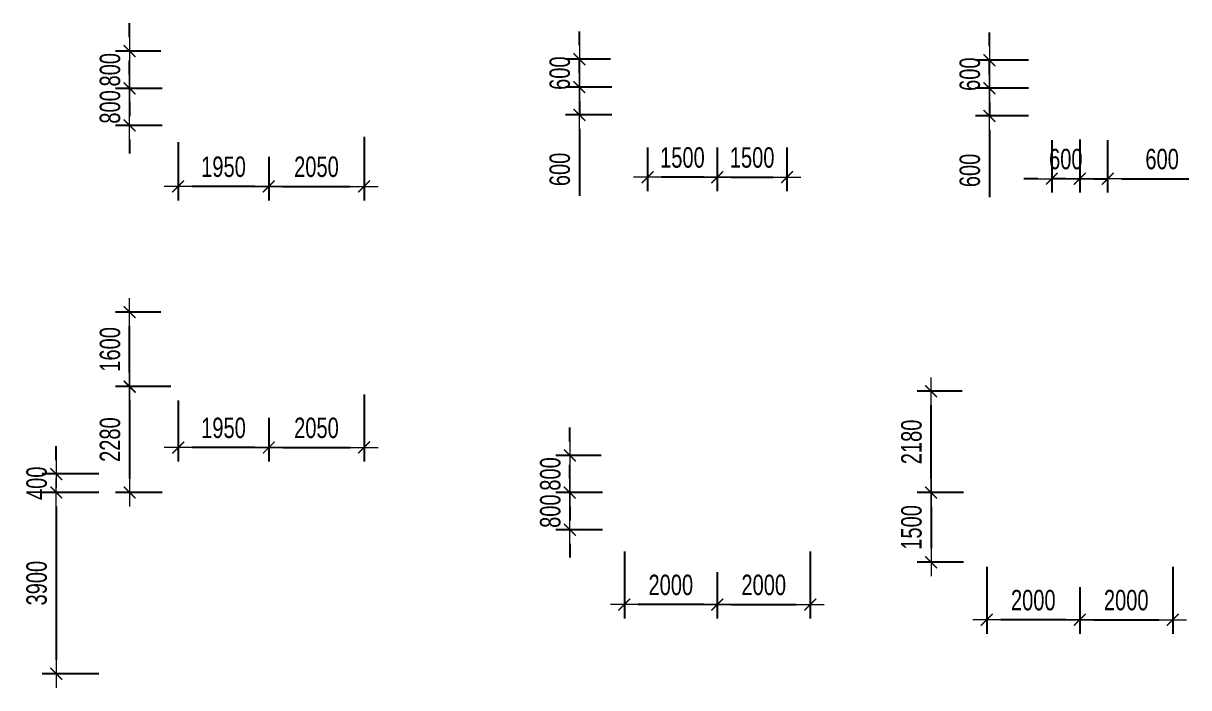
# Model space of a CAD drawing. Header units: millimetres. Extents: x -259680 to 389590, y -106473 to 139263.
# Drawn here: x 176667 to 201744, y 51800 to 66100 of the extents above; entities that cross this region are included whole.
import ezdxf

# ---------------------------------------------------------------- set-up
doc = ezdxf.new("R2010")
doc.units = ezdxf.units.MM
doc.layers.get('Defpoints').update_dxf_attribs({"color": 151, "lineweight": 9})
doc.layers.add('NDC_S_DIM', color=1, linetype='Continuous', lineweight=15)
doc.styles.add('NDC_DIM', font='', dxfattribs={"width": 0.75})
doc.styles.get('NDC_DIM').set_extended_font_data('Dotum')
doc.dimstyles.new('NDC_dim_200', dxfattribs={"dimscale": 200, "dimtxt": 2.2, "dimasz": 1.5, "dimexe": 1.5, "dimexo": 2.5, "dimgap": 1, "dimtad": 1, "dimdec": 0, "dimzin": 0, "dimdsep": 46, "dimtxsty": 'NDC_DIM', "dimblk": 'DIMMARK', "dimcen": 0.09, "dimdle": 1.2, "dimclrd": 1, "dimclre": 1, "dimclrt": 3, "dimadec": 0, "dimazin": 0, "dimtfac": 1, "dimtdec": 0, "dimtix": 1, "dimtofl": 0, "dimtmove": 0, "dimatfit": 3, "dimfxl": 6, "dimfxlon": 1, "dimtolj": 1, "dimtzin": 0, "dimarcsym": 0})

# ---------------------------------------------------------------- blocks, each defined once
blk = doc.blocks.new('DIMMARK')
at = {"layer": 'NDC_S_DIM', "color": 1}
blk.add_line((-1.5, 0), (1, 0), dxfattribs=at)
at = {"layer": 'NDC_S_DIM', "color": 2, "const_width": 0.1}
blk.add_lwpolyline([(-0.424, -0.424), (0.424, 0.424)], dxfattribs=at)
blk = doc.blocks.new('*D650')
at = {"layer": 'Defpoints', "color": 0, "ltscale": 100, "transparency": 16777216}
for p in [(178789, 56000), (177376, 52100), (178789, 52100)]:
    blk.add_point(p, dxfattribs=at)
at = {"layer": 'NDC_S_DIM', "color": 1, "lineweight": -2, "ltscale": 100, "transparency": 16777216}
for p, q in [((178289, 56000), (177076, 56000)), ((177376, 55700), (177376, 52400)), ((178289, 52100), (177076, 52100))]:
    blk.add_line(p, q, dxfattribs=at)
at = {"layer": 'NDC_S_DIM', "color": 1, "lineweight": -2, "ltscale": 100, "transparency": 16777216, "xscale": 300, "yscale": 300, "zscale": 300}
for p, rotation in [((177376, 56000), 90), ((177376, 52100), 270)]:
    blk.add_blockref('DIMMARK', p, dxfattribs=dict(at, rotation=rotation))
at = {"layer": 'NDC_S_DIM', "color": 3, "ltscale": 100, "transparency": 16777216, "insert": (176955, 54050), "char_height": 440, "attachment_point": 5, "rotation": 90, "style": 'NDC_DIM'}
blk.add_mtext('\\A1;3900', dxfattribs=at)
blk = doc.blocks.new('*D651')
at = {"layer": 'Defpoints', "color": 0, "ltscale": 100, "transparency": 16777216}
for p in [(177376, 56400), (178789, 56400), (178789, 56000)]:
    blk.add_point(p, dxfattribs=at)
at = {"layer": 'NDC_S_DIM', "color": 1, "lineweight": -2, "ltscale": 100, "transparency": 16777216}
for p, q in [((177376, 56700), (177376, 57000)), ((178289, 56400), (177076, 56400)), ((178289, 56000), (177076, 56000)), ((177376, 55700), (177376, 55400))]:
    blk.add_line(p, q, dxfattribs=at)
at = {"layer": 'NDC_S_DIM', "color": 1, "lineweight": -2, "ltscale": 100, "transparency": 16777216, "xscale": 300, "yscale": 300, "zscale": 300}
for p, rotation in [((177376, 56400), 270), ((177376, 56000), 90)]:
    blk.add_blockref('DIMMARK', p, dxfattribs=dict(at, rotation=rotation))
at = {"layer": 'NDC_S_DIM', "color": 3, "ltscale": 100, "transparency": 16777216, "insert": (176955, 56200), "char_height": 440, "attachment_point": 5, "rotation": 90, "style": 'NDC_DIM'}
blk.add_mtext('\\A1;400', dxfattribs=at)
blk = doc.blocks.new('*D652')
at = {"layer": 'Defpoints', "color": 0, "ltscale": 100, "transparency": 16777216}
for p in [(193600, 55228), (191600, 54790), (193600, 53590)]:
    blk.add_point(p, dxfattribs=at)
at = {"layer": 'NDC_S_DIM', "color": 1, "lineweight": -2, "ltscale": 100, "transparency": 16777216}
for p, q in [((193600, 54728), (193600, 53290)), ((191600, 54290), (191600, 53290)), ((191900, 53590), (193300, 53590))]:
    blk.add_line(p, q, dxfattribs=at)
at = {"layer": 'NDC_S_DIM', "color": 1, "lineweight": -2, "ltscale": 100, "transparency": 16777216, "xscale": 300, "yscale": 300, "zscale": 300, "rotation": 180}
blk.add_blockref('DIMMARK', (191600, 53590), dxfattribs=at)
at = {"layer": 'NDC_S_DIM', "color": 1, "lineweight": -2, "ltscale": 100, "transparency": 16777216, "xscale": 300, "yscale": 300, "zscale": 300}
blk.add_blockref('DIMMARK', (193600, 53590), dxfattribs=at)
at = {"layer": 'NDC_S_DIM', "color": 3, "ltscale": 100, "transparency": 16777216, "insert": (192600, 54010), "char_height": 440, "attachment_point": 5, "style": 'NDC_DIM'}
blk.add_mtext('\\A1;2000', dxfattribs=at)
blk = doc.blocks.new('*D653')
at = {"layer": 'Defpoints', "color": 0, "ltscale": 100, "transparency": 16777216}
for p in [(189600, 55228), (191600, 54790), (189600, 53590)]:
    blk.add_point(p, dxfattribs=at)
at = {"layer": 'NDC_S_DIM', "color": 1, "lineweight": -2, "ltscale": 100, "transparency": 16777216}
for p, q in [((189600, 54728), (189600, 53290)), ((191600, 54290), (191600, 53290)), ((191300, 53590), (189900, 53590))]:
    blk.add_line(p, q, dxfattribs=at)
at = {"layer": 'NDC_S_DIM', "color": 1, "lineweight": -2, "ltscale": 100, "transparency": 16777216, "xscale": 300, "yscale": 300, "zscale": 300, "rotation": 180}
blk.add_blockref('DIMMARK', (189600, 53590), dxfattribs=at)
at = {"layer": 'NDC_S_DIM', "color": 1, "lineweight": -2, "ltscale": 100, "transparency": 16777216, "xscale": 300, "yscale": 300, "zscale": 300}
blk.add_blockref('DIMMARK', (191600, 53590), dxfattribs=at)
at = {"layer": 'NDC_S_DIM', "color": 3, "ltscale": 100, "transparency": 16777216, "insert": (190600, 54010), "char_height": 440, "attachment_point": 5, "style": 'NDC_DIM'}
blk.add_mtext('\\A1;2000', dxfattribs=at)
blk = doc.blocks.new('*D654')
at = {"layer": 'Defpoints', "color": 0, "ltscale": 100, "transparency": 16777216}
for p in [(189628, 56000), (188428, 55200), (189628, 55200)]:
    blk.add_point(p, dxfattribs=at)
at = {"layer": 'NDC_S_DIM', "color": 1, "lineweight": -2, "ltscale": 100, "transparency": 16777216}
for p, q in [((188428, 56300), (188428, 56600)), ((189128, 56000), (188128, 56000)), ((189128, 55200), (188128, 55200)), ((188428, 54900), (188428, 54600))]:
    blk.add_line(p, q, dxfattribs=at)
at = {"layer": 'NDC_S_DIM', "color": 1, "lineweight": -2, "ltscale": 100, "transparency": 16777216, "xscale": 300, "yscale": 300, "zscale": 300}
for p, rotation in [((188428, 56000), 270), ((188428, 55200), 90)]:
    blk.add_blockref('DIMMARK', p, dxfattribs=dict(at, rotation=rotation))
at = {"layer": 'NDC_S_DIM', "color": 3, "ltscale": 100, "transparency": 16777216, "insert": (188008, 55600), "char_height": 440, "attachment_point": 5, "rotation": 90, "style": 'NDC_DIM'}
blk.add_mtext('\\A1;800', dxfattribs=at)
blk = doc.blocks.new('*D655')
at = {"layer": 'Defpoints', "color": 0, "ltscale": 100, "transparency": 16777216}
for p in [(188428, 56800), (189600, 56800), (189628, 56000)]:
    blk.add_point(p, dxfattribs=at)
at = {"layer": 'NDC_S_DIM', "color": 1, "lineweight": -2, "ltscale": 100, "transparency": 16777216}
for p, q in [((188428, 57100), (188428, 57400)), ((189100, 56800), (188128, 56800)), ((189128, 56000), (188128, 56000)), ((188428, 55700), (188428, 55400))]:
    blk.add_line(p, q, dxfattribs=at)
at = {"layer": 'NDC_S_DIM', "color": 1, "lineweight": -2, "ltscale": 100, "transparency": 16777216, "xscale": 300, "yscale": 300, "zscale": 300}
for p, rotation in [((188428, 56800), 270), ((188428, 56000), 90)]:
    blk.add_blockref('DIMMARK', p, dxfattribs=dict(at, rotation=rotation))
at = {"layer": 'NDC_S_DIM', "color": 3, "ltscale": 100, "transparency": 16777216, "insert": (188008, 56400), "char_height": 440, "attachment_point": 5, "rotation": 90, "style": 'NDC_DIM'}
blk.add_mtext('\\A1;800', dxfattribs=at)
blk = doc.blocks.new('*D656')
at = {"layer": 'Defpoints', "color": 0, "ltscale": 100, "transparency": 16777216}
for p in [(201400, 54900), (199400, 54462), (201400, 53262)]:
    blk.add_point(p, dxfattribs=at)
at = {"layer": 'NDC_S_DIM', "color": 1, "lineweight": -2, "ltscale": 100, "transparency": 16777216}
for p, q in [((201400, 54400), (201400, 52962)), ((199400, 53962), (199400, 52962)), ((199700, 53262), (201100, 53262))]:
    blk.add_line(p, q, dxfattribs=at)
at = {"layer": 'NDC_S_DIM', "color": 1, "lineweight": -2, "ltscale": 100, "transparency": 16777216, "xscale": 300, "yscale": 300, "zscale": 300, "rotation": 180}
blk.add_blockref('DIMMARK', (199400, 53262), dxfattribs=at)
at = {"layer": 'NDC_S_DIM', "color": 1, "lineweight": -2, "ltscale": 100, "transparency": 16777216, "xscale": 300, "yscale": 300, "zscale": 300}
blk.add_blockref('DIMMARK', (201400, 53262), dxfattribs=at)
at = {"layer": 'NDC_S_DIM', "color": 3, "ltscale": 100, "transparency": 16777216, "insert": (200400, 53682), "char_height": 440, "attachment_point": 5, "style": 'NDC_DIM'}
blk.add_mtext('\\A1;2000', dxfattribs=at)
blk = doc.blocks.new('*D657')
at = {"layer": 'Defpoints', "color": 0, "ltscale": 100, "transparency": 16777216}
for p in [(197400, 54900), (199400, 54462), (197400, 53262)]:
    blk.add_point(p, dxfattribs=at)
at = {"layer": 'NDC_S_DIM', "color": 1, "lineweight": -2, "ltscale": 100, "transparency": 16777216}
for p, q in [((197400, 54400), (197400, 52962)), ((199400, 53962), (199400, 52962)), ((199100, 53262), (197700, 53262))]:
    blk.add_line(p, q, dxfattribs=at)
at = {"layer": 'NDC_S_DIM', "color": 1, "lineweight": -2, "ltscale": 100, "transparency": 16777216, "xscale": 300, "yscale": 300, "zscale": 300, "rotation": 180}
blk.add_blockref('DIMMARK', (197400, 53262), dxfattribs=at)
at = {"layer": 'NDC_S_DIM', "color": 1, "lineweight": -2, "ltscale": 100, "transparency": 16777216, "xscale": 300, "yscale": 300, "zscale": 300}
blk.add_blockref('DIMMARK', (199400, 53262), dxfattribs=at)
at = {"layer": 'NDC_S_DIM', "color": 3, "ltscale": 100, "transparency": 16777216, "insert": (198400, 53682), "char_height": 440, "attachment_point": 5, "style": 'NDC_DIM'}
blk.add_mtext('\\A1;2000', dxfattribs=at)
blk = doc.blocks.new('*D658')
at = {"layer": 'Defpoints', "color": 0, "ltscale": 100, "transparency": 16777216}
for p in [(197400, 56000), (196200, 54500), (197400, 54500)]:
    blk.add_point(p, dxfattribs=at)
at = {"layer": 'NDC_S_DIM', "color": 1, "lineweight": -2, "ltscale": 100, "transparency": 16777216}
for p, q in [((196900, 56000), (195900, 56000)), ((196200, 55700), (196200, 54800)), ((196900, 54500), (195900, 54500))]:
    blk.add_line(p, q, dxfattribs=at)
at = {"layer": 'NDC_S_DIM', "color": 1, "lineweight": -2, "ltscale": 100, "transparency": 16777216, "xscale": 300, "yscale": 300, "zscale": 300}
for p, rotation in [((196200, 56000), 90), ((196200, 54500), 270)]:
    blk.add_blockref('DIMMARK', p, dxfattribs=dict(at, rotation=rotation))
at = {"layer": 'NDC_S_DIM', "color": 3, "ltscale": 100, "transparency": 16777216, "insert": (195780, 55250), "char_height": 440, "attachment_point": 5, "rotation": 90, "style": 'NDC_DIM'}
blk.add_mtext('\\A1;1500', dxfattribs=at)
blk = doc.blocks.new('*D633')
at = {"layer": 'Defpoints', "color": 0, "ltscale": 100, "transparency": 16777216}
for p in [(196200, 58180), (197372, 58180), (197400, 56000)]:
    blk.add_point(p, dxfattribs=at)
at = {"layer": 'NDC_S_DIM', "color": 1, "lineweight": -2, "ltscale": 100, "transparency": 16777216}
for p, q in [((196872, 58180), (195900, 58180)), ((196200, 56300), (196200, 57880)), ((196900, 56000), (195900, 56000))]:
    blk.add_line(p, q, dxfattribs=at)
at = {"layer": 'NDC_S_DIM', "color": 1, "lineweight": -2, "ltscale": 100, "transparency": 16777216, "xscale": 300, "yscale": 300, "zscale": 300}
for p, rotation in [((196200, 58180), 90), ((196200, 56000), 270)]:
    blk.add_blockref('DIMMARK', p, dxfattribs=dict(at, rotation=rotation))
at = {"layer": 'NDC_S_DIM', "color": 3, "ltscale": 100, "transparency": 16777216, "insert": (195780, 57090), "char_height": 440, "attachment_point": 5, "rotation": 90, "style": 'NDC_DIM'}
blk.add_mtext('\\A1;2180', dxfattribs=at)
blk = doc.blocks.new('*D570')
at = {"layer": 'Defpoints', "color": 0, "ltscale": 100, "transparency": 16777216}
for p in [(184000, 58610), (181950, 58108), (184000, 56970)]:
    blk.add_point(p, dxfattribs=at)
at = {"layer": 'NDC_S_DIM', "color": 1, "lineweight": -2, "ltscale": 100, "transparency": 16777216}
for p, q in [((184000, 58110), (184000, 56670)), ((181950, 57608), (181950, 56670)), ((182250, 56970), (183700, 56970))]:
    blk.add_line(p, q, dxfattribs=at)
at = {"layer": 'NDC_S_DIM', "color": 1, "lineweight": -2, "ltscale": 100, "transparency": 16777216, "xscale": 300, "yscale": 300, "zscale": 300, "rotation": 180}
blk.add_blockref('DIMMARK', (181950, 56970), dxfattribs=at)
at = {"layer": 'NDC_S_DIM', "color": 1, "lineweight": -2, "ltscale": 100, "transparency": 16777216, "xscale": 300, "yscale": 300, "zscale": 300}
blk.add_blockref('DIMMARK', (184000, 56970), dxfattribs=at)
at = {"layer": 'NDC_S_DIM', "color": 3, "ltscale": 100, "transparency": 16777216, "insert": (182975, 57390), "char_height": 440, "attachment_point": 5, "style": 'NDC_DIM'}
blk.add_mtext('\\A1;2050', dxfattribs=at)
blk = doc.blocks.new('*D571')
at = {"layer": 'Defpoints', "color": 0, "ltscale": 100, "transparency": 16777216}
for p in [(180000, 58480), (181950, 58108), (180000, 56970)]:
    blk.add_point(p, dxfattribs=at)
at = {"layer": 'NDC_S_DIM', "color": 1, "lineweight": -2, "ltscale": 100, "transparency": 16777216}
for p, q in [((180000, 57980), (180000, 56670)), ((181950, 57608), (181950, 56670)), ((181650, 56970), (180300, 56970))]:
    blk.add_line(p, q, dxfattribs=at)
at = {"layer": 'NDC_S_DIM', "color": 1, "lineweight": -2, "ltscale": 100, "transparency": 16777216, "xscale": 300, "yscale": 300, "zscale": 300, "rotation": 180}
blk.add_blockref('DIMMARK', (180000, 56970), dxfattribs=at)
at = {"layer": 'NDC_S_DIM', "color": 1, "lineweight": -2, "ltscale": 100, "transparency": 16777216, "xscale": 300, "yscale": 300, "zscale": 300}
blk.add_blockref('DIMMARK', (181950, 56970), dxfattribs=at)
at = {"layer": 'NDC_S_DIM', "color": 3, "ltscale": 100, "transparency": 16777216, "insert": (180975, 57390), "char_height": 440, "attachment_point": 5, "style": 'NDC_DIM'}
blk.add_mtext('\\A1;1950', dxfattribs=at)
blk = doc.blocks.new('*D572')
at = {"layer": 'Defpoints', "color": 0, "ltscale": 100, "transparency": 16777216}
for p in [(180340, 58280), (178954, 56000), (180154, 56000)]:
    blk.add_point(p, dxfattribs=at)
at = {"layer": 'NDC_S_DIM', "color": 1, "lineweight": -2, "ltscale": 100, "transparency": 16777216}
for p, q in [((179840, 58280), (178654, 58280)), ((178954, 57980), (178954, 56300)), ((179654, 56000), (178654, 56000))]:
    blk.add_line(p, q, dxfattribs=at)
at = {"layer": 'NDC_S_DIM', "color": 1, "lineweight": -2, "ltscale": 100, "transparency": 16777216, "xscale": 300, "yscale": 300, "zscale": 300}
for p, rotation in [((178954, 58280), 90), ((178954, 56000), 270)]:
    blk.add_blockref('DIMMARK', p, dxfattribs=dict(at, rotation=rotation))
at = {"layer": 'NDC_S_DIM', "color": 3, "ltscale": 100, "transparency": 16777216, "insert": (178534, 57140), "char_height": 440, "attachment_point": 5, "rotation": 90, "style": 'NDC_DIM'}
blk.add_mtext('\\A1;2280', dxfattribs=at)
blk = doc.blocks.new('*D573')
at = {"layer": 'Defpoints', "color": 0, "ltscale": 100, "transparency": 16777216}
for p in [(178954, 59881), (180126, 59881), (180340, 58281)]:
    blk.add_point(p, dxfattribs=at)
at = {"layer": 'NDC_S_DIM', "color": 1, "lineweight": -2, "ltscale": 100, "transparency": 16777216}
for p, q in [((179626, 59881), (178654, 59881)), ((178954, 58581), (178954, 59581)), ((179840, 58281), (178654, 58281))]:
    blk.add_line(p, q, dxfattribs=at)
at = {"layer": 'NDC_S_DIM', "color": 1, "lineweight": -2, "ltscale": 100, "transparency": 16777216, "xscale": 300, "yscale": 300, "zscale": 300}
for p, rotation in [((178954, 59881), 90), ((178954, 58281), 270)]:
    blk.add_blockref('DIMMARK', p, dxfattribs=dict(at, rotation=rotation))
at = {"layer": 'NDC_S_DIM', "color": 3, "ltscale": 100, "transparency": 16777216, "insert": (178534, 59081), "char_height": 440, "attachment_point": 5, "rotation": 90, "style": 'NDC_DIM'}
blk.add_mtext('\\A1;1600', dxfattribs=at)
blk = doc.blocks.new('*D473')
at = {"layer": 'Defpoints', "color": 0, "ltscale": 100, "transparency": 16777216}
for p in [(184000, 64160), (181950, 63728), (184000, 62589)]:
    blk.add_point(p, dxfattribs=at)
at = {"layer": 'NDC_S_DIM', "color": 1, "lineweight": -2, "ltscale": 100, "transparency": 16777216}
for p, q in [((184000, 63660), (184000, 62289)), ((181950, 63228), (181950, 62289)), ((182250, 62589), (183700, 62589))]:
    blk.add_line(p, q, dxfattribs=at)
at = {"layer": 'NDC_S_DIM', "color": 1, "lineweight": -2, "ltscale": 100, "transparency": 16777216, "xscale": 300, "yscale": 300, "zscale": 300, "rotation": 180}
blk.add_blockref('DIMMARK', (181950, 62589), dxfattribs=at)
at = {"layer": 'NDC_S_DIM', "color": 1, "lineweight": -2, "ltscale": 100, "transparency": 16777216, "xscale": 300, "yscale": 300, "zscale": 300}
blk.add_blockref('DIMMARK', (184000, 62589), dxfattribs=at)
at = {"layer": 'NDC_S_DIM', "color": 3, "ltscale": 100, "transparency": 16777216, "insert": (182975, 63010), "char_height": 440, "attachment_point": 5, "style": 'NDC_DIM'}
blk.add_mtext('\\A1;2050', dxfattribs=at)
blk = doc.blocks.new('*D474')
at = {"layer": 'Defpoints', "color": 0, "ltscale": 100, "transparency": 16777216}
for p in [(180000, 64040), (181950, 63728), (180000, 62589)]:
    blk.add_point(p, dxfattribs=at)
at = {"layer": 'NDC_S_DIM', "color": 1, "lineweight": -2, "ltscale": 100, "transparency": 16777216}
for p, q in [((180000, 63540), (180000, 62289)), ((181950, 63228), (181950, 62289)), ((181650, 62589), (180300, 62589))]:
    blk.add_line(p, q, dxfattribs=at)
at = {"layer": 'NDC_S_DIM', "color": 1, "lineweight": -2, "ltscale": 100, "transparency": 16777216, "xscale": 300, "yscale": 300, "zscale": 300, "rotation": 180}
blk.add_blockref('DIMMARK', (180000, 62589), dxfattribs=at)
at = {"layer": 'NDC_S_DIM', "color": 1, "lineweight": -2, "ltscale": 100, "transparency": 16777216, "xscale": 300, "yscale": 300, "zscale": 300}
blk.add_blockref('DIMMARK', (181950, 62589), dxfattribs=at)
at = {"layer": 'NDC_S_DIM', "color": 3, "ltscale": 100, "transparency": 16777216, "insert": (180975, 63010), "char_height": 440, "attachment_point": 5, "style": 'NDC_DIM'}
blk.add_mtext('\\A1;1950', dxfattribs=at)
blk = doc.blocks.new('*D525')
at = {"layer": 'Defpoints', "color": 0, "ltscale": 100, "transparency": 16777216}
for p in [(180154, 64700), (178954, 63900), (180154, 63900)]:
    blk.add_point(p, dxfattribs=at)
at = {"layer": 'NDC_S_DIM', "color": 1, "lineweight": -2, "ltscale": 100, "transparency": 16777216}
for p, q in [((178954, 65000), (178954, 65300)), ((179654, 64700), (178654, 64700)), ((179654, 63900), (178654, 63900)), ((178954, 63600), (178954, 63300))]:
    blk.add_line(p, q, dxfattribs=at)
at = {"layer": 'NDC_S_DIM', "color": 1, "lineweight": -2, "ltscale": 100, "transparency": 16777216, "xscale": 300, "yscale": 300, "zscale": 300}
for p, rotation in [((178954, 64700), 270), ((178954, 63900), 90)]:
    blk.add_blockref('DIMMARK', p, dxfattribs=dict(at, rotation=rotation))
at = {"layer": 'NDC_S_DIM', "color": 3, "ltscale": 100, "transparency": 16777216, "insert": (178534, 64300), "char_height": 440, "attachment_point": 5, "rotation": 90, "style": 'NDC_DIM'}
blk.add_mtext('\\A1;800', dxfattribs=at)
blk = doc.blocks.new('*D526')
at = {"layer": 'Defpoints', "color": 0, "ltscale": 100, "transparency": 16777216}
for p in [(178954, 65500), (180126, 65500), (180154, 64700)]:
    blk.add_point(p, dxfattribs=at)
at = {"layer": 'NDC_S_DIM', "color": 1, "lineweight": -2, "ltscale": 100, "transparency": 16777216}
for p, q in [((178954, 65800), (178954, 66100)), ((179626, 65500), (178654, 65500)), ((179654, 64700), (178654, 64700)), ((178954, 64400), (178954, 64100))]:
    blk.add_line(p, q, dxfattribs=at)
at = {"layer": 'NDC_S_DIM', "color": 1, "lineweight": -2, "ltscale": 100, "transparency": 16777216, "xscale": 300, "yscale": 300, "zscale": 300}
for p, rotation in [((178954, 65500), 270), ((178954, 64700), 90)]:
    blk.add_blockref('DIMMARK', p, dxfattribs=dict(at, rotation=rotation))
at = {"layer": 'NDC_S_DIM', "color": 3, "ltscale": 100, "transparency": 16777216, "insert": (178534, 65100), "char_height": 440, "attachment_point": 5, "rotation": 90, "style": 'NDC_DIM'}
blk.add_mtext('\\A1;800', dxfattribs=at)
blk = doc.blocks.new('*D527')
at = {"layer": 'Defpoints', "color": 0, "ltscale": 100, "transparency": 16777216}
for p in [(191600, 63927), (193100, 63927), (193100, 62789)]:
    blk.add_point(p, dxfattribs=at)
at = {"layer": 'NDC_S_DIM', "color": 1, "lineweight": -2, "ltscale": 100, "transparency": 16777216}
for p, q in [((191600, 63427), (191600, 62489)), ((193100, 63427), (193100, 62489)), ((191900, 62789), (192800, 62789))]:
    blk.add_line(p, q, dxfattribs=at)
at = {"layer": 'NDC_S_DIM', "color": 1, "lineweight": -2, "ltscale": 100, "transparency": 16777216, "xscale": 300, "yscale": 300, "zscale": 300, "rotation": 180}
blk.add_blockref('DIMMARK', (191600, 62789), dxfattribs=at)
at = {"layer": 'NDC_S_DIM', "color": 1, "lineweight": -2, "ltscale": 100, "transparency": 16777216, "xscale": 300, "yscale": 300, "zscale": 300}
blk.add_blockref('DIMMARK', (193100, 62789), dxfattribs=at)
at = {"layer": 'NDC_S_DIM', "color": 3, "ltscale": 100, "transparency": 16777216, "insert": (192350, 63209), "char_height": 440, "attachment_point": 5, "style": 'NDC_DIM'}
blk.add_mtext('\\A1;1500', dxfattribs=at)
blk = doc.blocks.new('*D528')
at = {"layer": 'Defpoints', "color": 0, "ltscale": 100, "transparency": 16777216}
for p in [(190100, 63927), (191600, 63927), (190100, 62789)]:
    blk.add_point(p, dxfattribs=at)
at = {"layer": 'NDC_S_DIM', "color": 1, "lineweight": -2, "ltscale": 100, "transparency": 16777216}
for p, q in [((190100, 63427), (190100, 62489)), ((191600, 63427), (191600, 62489)), ((191300, 62789), (190400, 62789))]:
    blk.add_line(p, q, dxfattribs=at)
at = {"layer": 'NDC_S_DIM', "color": 1, "lineweight": -2, "ltscale": 100, "transparency": 16777216, "xscale": 300, "yscale": 300, "zscale": 300, "rotation": 180}
blk.add_blockref('DIMMARK', (190100, 62789), dxfattribs=at)
at = {"layer": 'NDC_S_DIM', "color": 1, "lineweight": -2, "ltscale": 100, "transparency": 16777216, "xscale": 300, "yscale": 300, "zscale": 300}
blk.add_blockref('DIMMARK', (191600, 62789), dxfattribs=at)
at = {"layer": 'NDC_S_DIM', "color": 3, "ltscale": 100, "transparency": 16777216, "insert": (190850, 63209), "char_height": 440, "attachment_point": 5, "style": 'NDC_DIM'}
blk.add_mtext('\\A1;1500', dxfattribs=at)
blk = doc.blocks.new('*D529')
at = {"layer": 'Defpoints', "color": 0, "ltscale": 100, "transparency": 16777216}
for p in [(189833, 64727), (188633, 64127), (189833, 64127)]:
    blk.add_point(p, dxfattribs=at)
at = {"layer": 'NDC_S_DIM', "color": 1, "lineweight": -2, "ltscale": 100, "transparency": 16777216}
for p, q in [((188633, 65027), (188633, 65327)), ((189333, 64727), (188333, 64727)), ((189333, 64127), (188333, 64127)), ((188633, 63827), (188633, 62383))]:
    blk.add_line(p, q, dxfattribs=at)
at = {"layer": 'NDC_S_DIM', "color": 1, "lineweight": -2, "ltscale": 100, "transparency": 16777216, "xscale": 300, "yscale": 300, "zscale": 300}
for p, rotation in [((188633, 64727), 270), ((188633, 64127), 90)]:
    blk.add_blockref('DIMMARK', p, dxfattribs=dict(at, rotation=rotation))
at = {"layer": 'NDC_S_DIM', "color": 3, "ltscale": 100, "transparency": 16777216, "insert": (188212, 62955), "char_height": 440, "attachment_point": 5, "rotation": 90, "style": 'NDC_DIM'}
blk.add_mtext('\\A1;600', dxfattribs=at)
blk = doc.blocks.new('*D530')
at = {"layer": 'Defpoints', "color": 0, "ltscale": 100, "transparency": 16777216}
for p in [(188633, 65327), (189804, 65327), (189833, 64727)]:
    blk.add_point(p, dxfattribs=at)
at = {"layer": 'NDC_S_DIM', "color": 1, "lineweight": -2, "ltscale": 100, "transparency": 16777216}
for p, q in [((188633, 65627), (188633, 65927)), ((189304, 65327), (188333, 65327)), ((189333, 64727), (188333, 64727)), ((188633, 64427), (188633, 64127))]:
    blk.add_line(p, q, dxfattribs=at)
at = {"layer": 'NDC_S_DIM', "color": 1, "lineweight": -2, "ltscale": 100, "transparency": 16777216, "xscale": 300, "yscale": 300, "zscale": 300}
for p, rotation in [((188633, 65327), 270), ((188633, 64727), 90)]:
    blk.add_blockref('DIMMARK', p, dxfattribs=dict(at, rotation=rotation))
at = {"layer": 'NDC_S_DIM', "color": 3, "ltscale": 100, "transparency": 16777216, "insert": (188212, 65027), "char_height": 440, "attachment_point": 5, "rotation": 90, "style": 'NDC_DIM'}
blk.add_mtext('\\A1;600', dxfattribs=at)
blk = doc.blocks.new('*D455')
at = {"layer": 'Defpoints', "color": 0, "ltscale": 100, "transparency": 16777216}
for p in [(198800, 64084), (199400, 64100), (199400, 62755)]:
    blk.add_point(p, dxfattribs=at)
at = {"layer": 'NDC_S_DIM', "color": 1, "lineweight": -2, "ltscale": 100, "transparency": 16777216}
for p, q in [((198800, 63584), (198800, 62455)), ((199400, 63600), (199400, 62455)), ((198500, 62755), (198200, 62755)), ((199700, 62755), (200000, 62755))]:
    blk.add_line(p, q, dxfattribs=at)
at = {"layer": 'NDC_S_DIM', "color": 1, "lineweight": -2, "ltscale": 100, "transparency": 16777216, "xscale": 300, "yscale": 300, "zscale": 300}
blk.add_blockref('DIMMARK', (198800, 62755), dxfattribs=at)
at = {"layer": 'NDC_S_DIM', "color": 1, "lineweight": -2, "ltscale": 100, "transparency": 16777216, "xscale": 300, "yscale": 300, "zscale": 300, "rotation": 180}
blk.add_blockref('DIMMARK', (199400, 62755), dxfattribs=at)
at = {"layer": 'NDC_S_DIM', "color": 3, "ltscale": 100, "transparency": 16777216, "insert": (199100, 63175), "char_height": 440, "attachment_point": 5, "style": 'NDC_DIM'}
blk.add_mtext('\\A1;600', dxfattribs=at)
blk = doc.blocks.new('*D456')
at = {"layer": 'Defpoints', "color": 0, "ltscale": 100, "transparency": 16777216}
for p in [(199400, 64100), (200000, 64084), (200000, 62755)]:
    blk.add_point(p, dxfattribs=at)
at = {"layer": 'NDC_S_DIM', "color": 1, "lineweight": -2, "ltscale": 100, "transparency": 16777216}
for p, q in [((199400, 63600), (199400, 62455)), ((200000, 63584), (200000, 62455)), ((199100, 62755), (198800, 62755)), ((200300, 62755), (201744, 62755))]:
    blk.add_line(p, q, dxfattribs=at)
at = {"layer": 'NDC_S_DIM', "color": 1, "lineweight": -2, "ltscale": 100, "transparency": 16777216, "xscale": 300, "yscale": 300, "zscale": 300}
blk.add_blockref('DIMMARK', (199400, 62755), dxfattribs=at)
at = {"layer": 'NDC_S_DIM', "color": 1, "lineweight": -2, "ltscale": 100, "transparency": 16777216, "xscale": 300, "yscale": 300, "zscale": 300, "rotation": 180}
blk.add_blockref('DIMMARK', (200000, 62755), dxfattribs=at)
at = {"layer": 'NDC_S_DIM', "color": 3, "ltscale": 100, "transparency": 16777216, "insert": (201172, 63175), "char_height": 440, "attachment_point": 5, "style": 'NDC_DIM'}
blk.add_mtext('\\A1;600', dxfattribs=at)
blk = doc.blocks.new('*D493')
at = {"layer": 'Defpoints', "color": 0, "ltscale": 100, "transparency": 16777216}
for p in [(197456, 65305), (198800, 65305), (198800, 64705)]:
    blk.add_point(p, dxfattribs=at)
at = {"layer": 'NDC_S_DIM', "color": 1, "lineweight": -2, "ltscale": 100, "transparency": 16777216}
for p, q in [((197456, 65605), (197456, 65905)), ((198300, 65305), (197156, 65305)), ((198300, 64705), (197156, 64705)), ((197456, 64405), (197456, 64105))]:
    blk.add_line(p, q, dxfattribs=at)
at = {"layer": 'NDC_S_DIM', "color": 1, "lineweight": -2, "ltscale": 100, "transparency": 16777216, "xscale": 300, "yscale": 300, "zscale": 300}
for p, rotation in [((197456, 65305), 270), ((197456, 64705), 90)]:
    blk.add_blockref('DIMMARK', p, dxfattribs=dict(at, rotation=rotation))
at = {"layer": 'NDC_S_DIM', "color": 3, "ltscale": 100, "transparency": 16777216, "insert": (197036, 65005), "char_height": 440, "attachment_point": 5, "rotation": 90, "style": 'NDC_DIM'}
blk.add_mtext('\\A1;600', dxfattribs=at)
blk = doc.blocks.new('*D494')
at = {"layer": 'Defpoints', "color": 0, "ltscale": 100, "transparency": 16777216}
for p in [(198800, 64705), (197456, 64105), (198800, 64105)]:
    blk.add_point(p, dxfattribs=at)
at = {"layer": 'NDC_S_DIM', "color": 1, "lineweight": -2, "ltscale": 100, "transparency": 16777216}
for p, q in [((197456, 65005), (197456, 65305)), ((198300, 64705), (197156, 64705)), ((198300, 64105), (197156, 64105)), ((197456, 63805), (197456, 62361))]:
    blk.add_line(p, q, dxfattribs=at)
at = {"layer": 'NDC_S_DIM', "color": 1, "lineweight": -2, "ltscale": 100, "transparency": 16777216, "xscale": 300, "yscale": 300, "zscale": 300}
for p, rotation in [((197456, 64705), 270), ((197456, 64105), 90)]:
    blk.add_blockref('DIMMARK', p, dxfattribs=dict(at, rotation=rotation))
at = {"layer": 'NDC_S_DIM', "color": 3, "ltscale": 100, "transparency": 16777216, "insert": (197036, 62933), "char_height": 440, "attachment_point": 5, "rotation": 90, "style": 'NDC_DIM'}
blk.add_mtext('\\A1;600', dxfattribs=at)

msp = doc.modelspace()

# ---------------------------------------------------------------- dimensions: what is measured, and where the dimension line sits
at = {"layer": 'NDC_S_DIM', "ltscale": 100}
for base, p1, p2, angle, picture, middle in [((178954.4, 65500), (180154.4, 64700), (180126, 65500), 90, '*D526', (178534.1, 65100)), ((188632.7, 65327.3), (189832.7, 64727.3), (189804.2, 65327.3), 90, '*D530', (188212.4, 65027.3)), ((197456.3, 65305.3), (198800, 64705.3), (198800, 65305.3), 90, '*D493', (197036, 65005.3)), ((180000, 62589.5), (181950, 63727.7), (180000, 64040), 180, '*D474', (180975, 63009.8)), ((190100, 62789), (191600, 63927.3), (190100, 63927.3), 180, '*D528', (190850, 63209.3)), ((178954.4, 59880.7), (180340, 58280.7), (180126, 59880.7), 90, '*D573', (178534.1, 59080.7)), ((180000, 56970.2), (181950, 58108.4), (180000, 58480), 180, '*D571', (180975, 57390.5)), ((196200, 58179.6), (197400, 56000), (197371.6, 58179.6), 90, '*D633', (195779.7, 57089.8)), ((188428.3, 56800), (189628.3, 56000), (189599.8, 56800), 90, '*D655', (188008, 56400)), ((177375.8, 56400), (178789, 56000), (178789, 56400), 90, '*D651', (176955.5, 56200)), ((188428.3, 55200), (189628.3, 56000), (189628.3, 55200), 270, '*D654', (188008, 55600)), ((177375.8, 52100), (178789, 56000), (178789, 52100), 270, '*D650', (176955.5, 54050)), ((196200, 54500.2), (197400, 56000), (197400, 54500.2), 270, '*D658', (195779.7, 55250.1)), ((189600, 53590), (191600, 54790), (189600, 55228.3), 180, '*D653', (190600, 54010.3)), ((197400, 53262.1), (199400, 54462.1), (197400, 54900.3), 180, '*D657', (198400, 53682.4))]:
    dim = msp.add_linear_dim(base=base, p1=p1, p2=p2, angle=angle, dimstyle='NDC_dim_200', dxfattribs=at)
    dim.commit()
    dim.dimension.update_dxf_attribs({"geometry": picture, "text_midpoint": middle})
for base, p1, p2, angle, picture, middle in [((178954.4, 63900), (180154.4, 64700), (180154.4, 63900), 270, '*D525', (178954.4, 64300)), ((188632.7, 64127.3), (189832.7, 64727.3), (189832.7, 64127.3), 270, '*D529', (188632.7, 62955.2)), ((197456.3, 64105.3), (198800, 64705.3), (198800, 64105.3), 90, '*D494', (197456.3, 62933.3)), ((178954.4, 56000), (180340, 58279.7), (180154.4, 56000), 270, '*D572', (178954.4, 57140.3))]:
    dim = msp.add_linear_dim(base=base, p1=p1, p2=p2, angle=angle, dimstyle='NDC_dim_200', dxfattribs=at)
    dim.commit()
    dim.dimension.update_dxf_attribs({"geometry": picture, "text_midpoint": middle, "dimtype": 160})
for base, p1, p2, picture, middle in [((184000, 62589.5), (181950, 63727.7), (184000, 64160), '*D473', (182975, 63009.8)), ((199400, 62754.5), (198800, 64084.5), (199400, 64100), '*D455', (199100, 63174.8)), ((193100, 62789), (191600, 63927.3), (193100, 63927.3), '*D527', (192350, 63209.3)), ((184000, 56970.2), (181950, 58108.4), (184000, 58610), '*D570', (182975, 57390.5)), ((193600, 53590), (191600, 54790), (193600, 55228.3), '*D652', (192600, 54010.3)), ((201400, 53262.1), (199400, 54462.1), (201400, 54900.3), '*D656', (200400, 53682.4))]:
    dim = msp.add_linear_dim(base=base, p1=p1, p2=p2, dimstyle='NDC_dim_200', dxfattribs=at)
    dim.commit()
    dim.dimension.update_dxf_attribs({"geometry": picture, "text_midpoint": middle})
dim = msp.add_linear_dim(base=(200000, 62754.5), p1=(199400, 64100), p2=(200000, 64084.5), dimstyle='NDC_dim_200', dxfattribs=at)
dim.commit()
dim.dimension.update_dxf_attribs({"geometry": '*D456', "text_midpoint": (201172.1, 62754.5), "dimtype": 160})

doc.saveas('drawing.dxf')
